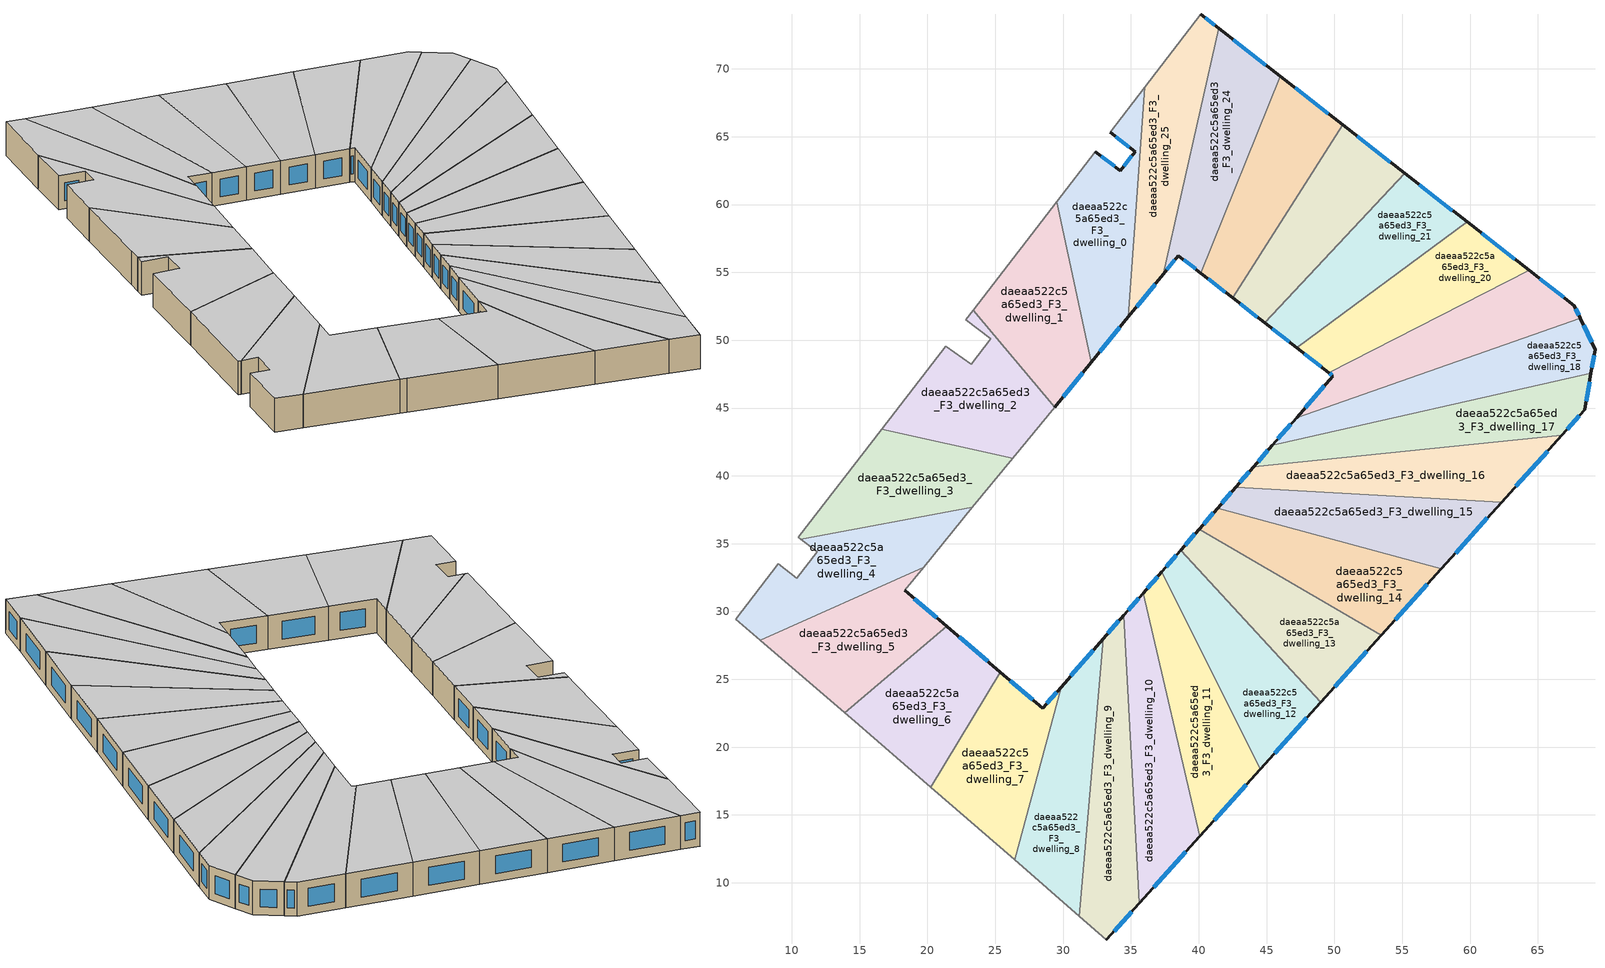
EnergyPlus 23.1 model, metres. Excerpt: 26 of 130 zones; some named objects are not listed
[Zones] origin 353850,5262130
daeaa522c5a65ed3_F3_dwelling_0
 floor to daeaa522c5a65ed3_F2_dwelling_0 (EU_floor_Construction): 36.03,68.64 34.81,51.72 32.07,48.37 29.53,60.2 32.38,63.91 34.22,62.5 35.31,63.91 33.46,65.32 z9
 wall outside (EU_wall_Construction): 33.47,65.32 35.31,63.91 34.22,62.5 32.38,63.91 / 32.07,48.37 34.81,51.72 z9:12
 wall adiabatic (EU_wall_Construction): 36.03,68.64 33.47,65.32 / 32.38,63.91 29.53,60.2 z9:12
 wall to daeaa522c5a65ed3_F3_dwelling_25 (EU_wall_Construction): 34.81,51.72 36.03,68.64 z9:12
 wall to daeaa522c5a65ed3_F3_dwelling_1 (EU_wall_Construction): 29.53,60.2 32.07,48.37 z9:12
 window (EU_Window_Construction): 35.05,63.58 34.48,62.84 / 33.9,64.99 34.87,64.24 / 32.71,49.16 34.17,50.94 / 33.79,62.83 32.81,63.58 z9.7:11.3
 ceiling to daeaa522c5a65ed3_F4_dwelling_0 (EU_floor_Construction): 34.81,51.72 36.03,68.64 33.46,65.32 35.31,63.91 34.22,62.5 32.38,63.91 29.53,60.2 32.07,48.37 z12
daeaa522c5a65ed3_F3_dwelling_1
 floor to daeaa522c5a65ed3_F2_dwelling_1 (EU_floor_Construction): 29.53,60.2 32.07,48.37 29.37,45.07 23.36,52.2 24.12,53.18 z9
 wall outside (EU_wall_Construction): 29.37,45.07 32.07,48.37 z9:12
 wall adiabatic (EU_wall_Construction): 29.53,60.2 24.12,53.18 23.36,52.2 z9:12
 wall to daeaa522c5a65ed3_F3_dwelling_2 (EU_wall_Construction): 23.36,52.2 29.37,45.07 z9:12
 window (EU_Window_Construction): 30,45.85 31.44,47.6 z9.7:11.3
 ceiling to daeaa522c5a65ed3_F4_dwelling_1 (EU_floor_Construction): 29.37,45.07 32.07,48.37 29.53,60.2 24.12,53.18 23.36,52.2 z12
daeaa522c5a65ed3_F3_dwelling_10
 floor to daeaa522c5a65ed3_F2_dwelling_10 (EU_floor_Construction): 35.89,31.34 40.08,13.44 35.62,8.5 34.48,29.72 z9
 wall outside (EU_wall_Construction): 35.89,31.34 34.48,29.72 / 35.62,8.5 40.08,13.44 z9:12
 wall to daeaa522c5a65ed3_F3_dwelling_11 (EU_wall_Construction): 40.08,13.44 35.89,31.34 z9:12
 wall to daeaa522c5a65ed3_F3_dwelling_9 (EU_wall_Construction): 34.48,29.72 35.62,8.5 z9:12
 window (EU_Window_Construction): 35.56,30.96 34.81,30.1 / 36.67,9.66 39.03,12.28 z9.7:11.3
 ceiling to daeaa522c5a65ed3_F4_dwelling_10 (EU_floor_Construction): 35.62,8.5 40.08,13.44 35.89,31.34 34.48,29.72 z12
daeaa522c5a65ed3_F3_dwelling_11
 floor to daeaa522c5a65ed3_F2_dwelling_11 (EU_floor_Construction): 37.29,32.94 44.54,18.38 40.08,13.44 35.89,31.34 z9
 wall outside (EU_wall_Construction): 37.29,32.94 35.89,31.34 / 40.08,13.44 44.54,18.38 z9:12
 wall to daeaa522c5a65ed3_F3_dwelling_12 (EU_wall_Construction): 44.54,18.38 37.29,32.94 z9:12
 window (EU_Window_Construction): 36.96,32.56 36.22,31.71 / 41.13,14.6 43.49,17.22 z9.7:11.3
 ceiling to daeaa522c5a65ed3_F4_dwelling_11 (EU_floor_Construction): 40.08,13.44 44.54,18.38 37.29,32.94 35.89,31.34 z12
daeaa522c5a65ed3_F3_dwelling_12
 floor to daeaa522c5a65ed3_F2_dwelling_12 (EU_floor_Construction): 38.67,34.52 48.99,23.31 44.54,18.38 37.29,32.94 z9
 wall outside (EU_wall_Construction): 38.67,34.52 37.29,32.94 / 44.54,18.38 48.99,23.31 z9:12
 wall to daeaa522c5a65ed3_F3_dwelling_13 (EU_wall_Construction): 49,23.31 38.67,34.52 z9:12
 window (EU_Window_Construction): 38.35,34.15 37.61,33.31 / 45.59,19.54 47.95,22.15 z9.7:11.3
 ceiling to daeaa522c5a65ed3_F4_dwelling_12 (EU_floor_Construction): 44.54,18.38 48.99,23.31 38.67,34.52 37.29,32.94 z12
daeaa522c5a65ed3_F3_dwelling_13
 floor to daeaa522c5a65ed3_F2_dwelling_13 (EU_floor_Construction): 53.45,28.24 48.99,23.31 38.67,34.52 40.04,36.08 z9
 wall outside (EU_wall_Construction): 40.04,36.08 38.67,34.52 / 48.99,23.31 53.45,28.24 z9:12
 wall to daeaa522c5a65ed3_F3_dwelling_14 (EU_wall_Construction): 53.45,28.24 40.04,36.08 z9:12
 window (EU_Window_Construction): 39.72,35.71 38.99,34.88 / 50.04,24.47 52.4,27.08 z9.7:11.3
 ceiling to daeaa522c5a65ed3_F4_dwelling_13 (EU_floor_Construction): 48.99,23.31 53.45,28.24 40.04,36.08 38.67,34.52 z12
daeaa522c5a65ed3_F3_dwelling_14
 floor to daeaa522c5a65ed3_F2_dwelling_14 (EU_floor_Construction): 57.89,33.15 53.45,28.24 40.04,36.08 41.39,37.63 z9
 wall outside (EU_wall_Construction): 41.39,37.63 40.04,36.08 / 53.45,28.24 57.89,33.15 z9:12
 wall to daeaa522c5a65ed3_F3_dwelling_15 (EU_wall_Construction): 57.89,33.15 41.39,37.63 z9:12
 window (EU_Window_Construction): 41.07,37.26 40.35,36.44 / 54.49,29.39 56.85,32 z9.7:11.3
 ceiling to daeaa522c5a65ed3_F4_dwelling_14 (EU_floor_Construction): 53.45,28.24 57.89,33.15 41.39,37.63 40.04,36.08 z12
daeaa522c5a65ed3_F3_dwelling_15
 floor to daeaa522c5a65ed3_F2_dwelling_15 (EU_floor_Construction): 62.33,38.07 57.89,33.15 41.39,37.63 42.72,39.16 z9
 wall outside (EU_wall_Construction): 42.72,39.16 41.39,37.63 / 57.89,33.15 62.33,38.07 z9:12
 wall to daeaa522c5a65ed3_F3_dwelling_16 (EU_wall_Construction): 62.33,38.07 42.72,39.16 z9:12
 window (EU_Window_Construction): 42.41,38.8 41.7,37.99 / 58.93,34.31 61.29,36.92 z9.7:11.3
 ceiling to daeaa522c5a65ed3_F4_dwelling_15 (EU_floor_Construction): 57.89,33.15 62.33,38.07 42.72,39.16 41.39,37.63 z12
daeaa522c5a65ed3_F3_dwelling_16
 floor to daeaa522c5a65ed3_F2_dwelling_16 (EU_floor_Construction): 66.77,42.98 62.33,38.07 42.72,39.16 44.05,40.67 z9
 wall outside (EU_wall_Construction): 44.05,40.67 42.72,39.16 / 62.33,38.07 66.77,42.98 z9:12
 wall to daeaa522c5a65ed3_F3_dwelling_17 (EU_wall_Construction): 66.77,42.98 44.05,40.67 z9:12
 window (EU_Window_Construction): 43.74,40.32 43.04,39.51 / 63.37,39.22 65.73,41.83 z9.7:11.3
 ceiling to daeaa522c5a65ed3_F4_dwelling_16 (EU_floor_Construction): 62.33,38.07 66.77,42.98 44.05,40.67 42.72,39.16 z12
daeaa522c5a65ed3_F3_dwelling_17
 floor to daeaa522c5a65ed3_F2_dwelling_17 (EU_floor_Construction): 68.92,47.56 68.46,44.86 66.77,42.98 44.05,40.67 45.42,42.24 z9
 wall outside (EU_wall_Construction): 45.42,42.24 44.05,40.67 / 66.77,42.98 68.46,44.86 68.92,47.56 z9:12
 wall to daeaa522c5a65ed3_F3_dwelling_18 (EU_wall_Construction): 68.92,47.56 45.42,42.24 z9:12
 window (EU_Window_Construction): 45.1,41.87 44.37,41.04 / 68.57,45.49 68.81,46.93 / 67.17,43.42 68.07,44.42 z9.7:11.3
 ceiling to daeaa522c5a65ed3_F4_dwelling_17 (EU_floor_Construction): 66.77,42.98 68.46,44.86 68.92,47.56 45.42,42.24 44.05,40.67 z12
daeaa522c5a65ed3_F3_dwelling_18
 floor to daeaa522c5a65ed3_F2_dwelling_18 (EU_floor_Construction): 68.12,51.63 69.22,49.31 68.92,47.56 45.42,42.24 47.22,44.3 z9
 wall outside (EU_wall_Construction): 47.22,44.3 45.42,42.24 / 68.92,47.56 69.22,49.31 68.12,51.63 z9:12
 wall to daeaa522c5a65ed3_F3_dwelling_19 (EU_wall_Construction): 68.12,51.63 47.22,44.3 z9:12
 window (EU_Window_Construction): 46.8,43.82 45.84,42.72 / 68.96,49.86 68.38,51.09 / 68.99,47.97 69.15,48.9 z9.7:11.3
 ceiling to daeaa522c5a65ed3_F4_dwelling_18 (EU_floor_Construction): 68.92,47.56 69.22,49.31 68.12,51.63 47.22,44.3 45.42,42.24 z12
daeaa522c5a65ed3_F3_dwelling_19
 floor to daeaa522c5a65ed3_F2_dwelling_19 (EU_floor_Construction): 67.69,52.55 68.12,51.63 47.22,44.3 49.89,47.36 49.57,47.61 64.37,55.14 z9
 wall outside (EU_wall_Construction): 49.57,47.61 49.89,47.36 47.22,44.3 / 68.12,51.63 67.69,52.55 64.37,55.14 z9:12
 wall to daeaa522c5a65ed3_F3_dwelling_20 (EU_wall_Construction): 64.37,55.15 49.57,47.61 z9:12
 window (EU_Window_Construction): 49.26,46.64 47.85,45.02 / 49.65,47.55 49.82,47.42 / 66.91,53.16 65.15,54.54 / 68.02,51.85 67.79,52.34 z9.7:11.3
 ceiling to daeaa522c5a65ed3_F4_dwelling_19 (EU_floor_Construction): 68.12,51.63 67.69,52.55 64.37,55.14 49.57,47.61 49.89,47.36 47.22,44.3 z12
daeaa522c5a65ed3_F3_dwelling_2
 floor to daeaa522c5a65ed3_F2_dwelling_2 (EU_floor_Construction): 24.67,50.1 22.83,51.5 23.36,52.2 29.37,45.07 26.29,41.32 16.61,43.43 21.35,49.57 23.23,48.21 z9
 wall adiabatic (EU_wall_Construction): 23.36,52.2 22.83,51.5 24.67,50.1 23.23,48.21 21.35,49.57 16.61,43.43 / 26.29,41.32 29.37,45.07 z9:12
 wall to daeaa522c5a65ed3_F3_dwelling_3 (EU_wall_Construction): 16.61,43.43 26.29,41.32 z9:12
 ceiling to daeaa522c5a65ed3_F4_dwelling_2 (EU_floor_Construction): 26.29,41.32 29.37,45.07 23.36,52.2 22.83,51.5 24.67,50.1 23.23,48.21 21.35,49.57 16.61,43.43 z12
daeaa522c5a65ed3_F3_dwelling_20
 floor to daeaa522c5a65ed3_F2_dwelling_20 (EU_floor_Construction): 64.37,55.14 49.57,47.61 47.22,49.44 59.78,58.72 z9
 wall outside (EU_wall_Construction): 47.22,49.44 49.57,47.61 / 64.37,55.14 59.78,58.72 z9:12
 wall to daeaa522c5a65ed3_F3_dwelling_21 (EU_wall_Construction): 59.78,58.72 47.22,49.44 z9:12
 window (EU_Window_Construction): 47.77,49.01 49.02,48.04 / 63.29,55.98 60.86,57.88 z9.7:11.3
 ceiling to daeaa522c5a65ed3_F4_dwelling_20 (EU_floor_Construction): 64.37,55.14 59.78,58.72 47.22,49.44 49.57,47.61 z12
daeaa522c5a65ed3_F3_dwelling_21
 floor to daeaa522c5a65ed3_F2_dwelling_21 (EU_floor_Construction): 59.78,58.72 47.22,49.44 44.86,51.28 55.19,62.3 z9
 wall outside (EU_wall_Construction): 44.86,51.28 47.22,49.44 / 59.78,58.72 55.2,62.3 z9:12
 wall to daeaa522c5a65ed3_F3_dwelling_22 (EU_wall_Construction): 55.19,62.3 44.86,51.28 z9:12
 window (EU_Window_Construction): 45.41,50.85 46.66,49.87 / 58.7,59.56 56.27,61.46 z9.7:11.3
 ceiling to daeaa522c5a65ed3_F4_dwelling_21 (EU_floor_Construction): 59.78,58.72 55.19,62.3 44.86,51.28 47.22,49.44 z12
daeaa522c5a65ed3_F3_dwelling_22
 floor to daeaa522c5a65ed3_F2_dwelling_22 (EU_floor_Construction): 55.19,62.3 44.86,51.28 42.51,53.12 50.61,65.87 z9
 wall outside (EU_wall_Construction): 42.51,53.12 44.86,51.28 / 55.2,62.3 50.61,65.87 z9:12
 wall to daeaa522c5a65ed3_F3_dwelling_23 (EU_wall_Construction): 50.61,65.87 42.51,53.12 z9:12
 window (EU_Window_Construction): 43.06,52.69 44.31,51.71 / 54.12,63.14 51.69,65.03 z9.7:11.3
 ceiling to daeaa522c5a65ed3_F4_dwelling_22 (EU_floor_Construction): 44.86,51.28 55.19,62.3 50.61,65.87 42.51,53.12 z12
daeaa522c5a65ed3_F3_dwelling_23
 floor to daeaa522c5a65ed3_F2_dwelling_23 (EU_floor_Construction): 50.61,65.87 42.51,53.12 40.15,54.96 46.02,69.45 z9
 wall outside (EU_wall_Construction): 40.15,54.96 42.51,53.12 / 50.61,65.87 46.02,69.45 z9:12
 wall to daeaa522c5a65ed3_F3_dwelling_24 (EU_wall_Construction): 46.02,69.45 40.15,54.96 z9:12
 window (EU_Window_Construction): 40.7,54.52 41.95,53.55 / 49.53,66.71 47.1,68.61 z9.7:11.3
 ceiling to daeaa522c5a65ed3_F4_dwelling_23 (EU_floor_Construction): 42.51,53.12 50.61,65.87 46.02,69.45 40.15,54.96 z12
daeaa522c5a65ed3_F3_dwelling_24
 floor to daeaa522c5a65ed3_F2_dwelling_24 (EU_floor_Construction): 46.02,69.45 40.15,54.96 38.51,56.24 37.39,54.88 41.49,72.99 z9
 wall outside (EU_wall_Construction): 37.39,54.88 38.51,56.24 40.15,54.96 / 46.02,69.45 41.49,72.99 z9:12
 wall to daeaa522c5a65ed3_F3_dwelling_25 (EU_wall_Construction): 41.49,72.99 37.39,54.88 z9:12
 window (EU_Window_Construction): 38.89,55.94 39.76,55.26 / 37.66,55.2 38.24,55.92 / 44.96,70.28 42.55,72.16 z9.7:11.3
 ceiling to daeaa522c5a65ed3_F4_dwelling_24 (EU_floor_Construction): 40.15,54.96 46.02,69.45 41.49,72.99 37.39,54.88 38.51,56.24 z12
daeaa522c5a65ed3_F3_dwelling_25
 floor to daeaa522c5a65ed3_F2_dwelling_25 (EU_floor_Construction): 41.49,72.99 37.39,54.88 34.81,51.72 36.03,68.64 40.16,74.02 z9
 wall outside (EU_wall_Construction): 34.81,51.72 37.39,54.88 / 41.49,72.99 40.16,74.02 z9:12
 wall adiabatic (EU_wall_Construction): 40.16,74.02 36.03,68.64 z9:12
 window (EU_Window_Construction): 35.42,52.47 36.79,54.14 / 41.18,73.23 40.47,73.78 z9.7:11.3
 ceiling to daeaa522c5a65ed3_F4_dwelling_25 (EU_floor_Construction): 37.39,54.88 41.49,72.99 40.16,74.02 36.03,68.64 34.81,51.72 z12
daeaa522c5a65ed3_F3_dwelling_3
 floor to daeaa522c5a65ed3_F2_dwelling_3 (EU_floor_Construction): 26.29,41.32 23.31,37.67 10.66,35.33 10.48,35.46 16.61,43.43 z9
 wall adiabatic (EU_wall_Construction): 23.31,37.67 26.29,41.32 / 16.61,43.43 10.48,35.46 10.66,35.33 z9:12
 wall to daeaa522c5a65ed3_F3_dwelling_4 (EU_wall_Construction): 10.66,35.33 23.31,37.67 z9:12
 ceiling to daeaa522c5a65ed3_F4_dwelling_3 (EU_floor_Construction): 23.31,37.67 26.29,41.32 16.61,43.43 10.48,35.46 10.66,35.33 z12
daeaa522c5a65ed3_F3_dwelling_4
 floor to daeaa522c5a65ed3_F2_dwelling_4 (EU_floor_Construction): 23.31,37.67 19.71,33.26 7.68,27.87 5.85,29.44 8.98,33.52 10.36,32.47 11.86,34.41 10.66,35.33 z9
 wall adiabatic (EU_wall_Construction): 10.66,35.33 11.86,34.41 10.36,32.47 8.98,33.52 5.85,29.44 7.68,27.87 / 19.71,33.26 23.31,37.67 z9:12
 wall to daeaa522c5a65ed3_F3_dwelling_5 (EU_wall_Construction): 7.68,27.87 19.71,33.26 z9:12
 ceiling to daeaa522c5a65ed3_F4_dwelling_4 (EU_floor_Construction): 19.71,33.26 23.31,37.67 10.66,35.33 11.86,34.41 10.36,32.47 8.98,33.52 5.85,29.44 7.68,27.87 z12
daeaa522c5a65ed3_F3_dwelling_5
 floor to daeaa522c5a65ed3_F2_dwelling_5 (EU_floor_Construction): 19.71,33.26 18.32,31.57 21.4,28.92 13.92,22.53 7.68,27.87 z9
 wall outside (EU_wall_Construction): 21.4,28.92 18.32,31.57 z9:12
 wall adiabatic (EU_wall_Construction): 18.32,31.57 19.71,33.26 / 7.68,27.87 13.92,22.53 z9:12
 wall to daeaa522c5a65ed3_F3_dwelling_6 (EU_wall_Construction): 13.92,22.53 21.4,28.92 z9:12
 window (EU_Window_Construction): 20.68,29.54 19.04,30.95 z9.7:11.3
 ceiling to daeaa522c5a65ed3_F4_dwelling_5 (EU_floor_Construction): 21.4,28.92 18.32,31.57 19.71,33.26 7.68,27.87 13.92,22.53 z12
daeaa522c5a65ed3_F3_dwelling_6
 floor to daeaa522c5a65ed3_F2_dwelling_6 (EU_floor_Construction): 25.37,25.53 20.23,17.05 14.39,22.12 13.92,22.53 21.4,28.92 z9
 wall outside (EU_wall_Construction): 25.37,25.53 21.4,28.92 z9:12
 wall adiabatic (EU_wall_Construction): 13.92,22.53 14.39,22.12 20.23,17.05 z9:12
 wall to daeaa522c5a65ed3_F3_dwelling_7 (EU_wall_Construction): 20.23,17.05 25.37,25.53 z9:12
 window (EU_Window_Construction): 24.44,26.32 22.34,28.13 z9.7:11.3
 ceiling to daeaa522c5a65ed3_F4_dwelling_6 (EU_floor_Construction): 20.23,17.05 25.37,25.53 21.4,28.92 13.92,22.53 14.39,22.12 z12
daeaa522c5a65ed3_F3_dwelling_7
 floor to daeaa522c5a65ed3_F2_dwelling_7 (EU_floor_Construction): 29.85,24.42 26.42,11.68 20.23,17.05 25.37,25.53 28.49,22.86 z9
 wall outside (EU_wall_Construction): 29.85,24.42 28.49,22.86 25.37,25.53 z9:12
 wall adiabatic (EU_wall_Construction): 20.23,17.05 26.42,11.68 z9:12
 wall to daeaa522c5a65ed3_F3_dwelling_8 (EU_wall_Construction): 26.42,11.68 29.85,24.42 z9:12
 window (EU_Window_Construction): 27.76,23.49 26.1,24.9 / 29.53,24.06 28.81,23.23 z9.7:11.3
 ceiling to daeaa522c5a65ed3_F4_dwelling_7 (EU_floor_Construction): 26.42,11.68 29.85,24.42 28.49,22.86 25.37,25.53 20.23,17.05 z12
daeaa522c5a65ed3_F3_dwelling_8
 floor to daeaa522c5a65ed3_F2_dwelling_8 (EU_floor_Construction): 32.95,27.97 31.2,7.53 26.42,11.68 29.85,24.42 z9
 wall outside (EU_wall_Construction): 32.95,27.97 29.85,24.42 z9:12
 wall adiabatic (EU_wall_Construction): 26.42,11.68 31.21,7.53 z9:12
 wall to daeaa522c5a65ed3_F3_dwelling_9 (EU_wall_Construction): 31.2,7.53 32.95,27.97 z9:12
 window (EU_Window_Construction): 32.22,27.14 30.58,25.26 z9.7:11.3
 ceiling to daeaa522c5a65ed3_F4_dwelling_8 (EU_floor_Construction): 31.2,7.53 32.95,27.97 29.85,24.42 26.42,11.68 z12
daeaa522c5a65ed3_F3_dwelling_9
 floor to daeaa522c5a65ed3_F2_dwelling_9 (EU_floor_Construction): 34.48,29.72 35.62,8.5 33.18,5.81 31.2,7.53 32.95,27.97 z9
 wall outside (EU_wall_Construction): 34.48,29.72 32.95,27.97 / 33.18,5.81 35.62,8.5 z9:12
 wall adiabatic (EU_wall_Construction): 31.21,7.53 33.18,5.81 z9:12
 window (EU_Window_Construction): 34.12,29.31 33.31,28.38 / 33.76,6.44 35.05,7.87 z9.7:11.3
 ceiling to daeaa522c5a65ed3_F4_dwelling_9 (EU_floor_Construction): 33.18,5.81 35.62,8.5 34.48,29.72 32.95,27.97 31.2,7.53 z12
[Building]
EU S2 Campaign: North Axis=0; Terrain=City; Solar Distribution=FullExterior
[Site:Location]
Budapest.Ferenc.Liszt.Intl.AP: Latitude=47.437; Longitude=19.256; Time Zone=1; Elevation=185
[SizingPeriod:WeatherFileDays]
AnnualSizingPeriod: Begin Month=1; Begin Day of Month=1; End Month=12; End Day of Month=31; Day of Week for Start Day=Monday; Use Weather File Daylight Saving Period=No; Use Weather File Rain and Snow Indicators=No
[MATERIAL]
EU_InternalMass_Material: Roughness=MediumRough; Thickness=0.1; Conductivity=1; Density=1800; Specific Heat=900; Thermal Absorptance=0.9; Solar Absorptance=0.7; Visible Absorptance=0.7
[MATERIAL:NOMASS] Roughness=MediumRough; Thermal Absorptance=0.9; Solar Absorptance=0.7; Visible Absorptance=0.7
Name | Thermal Resistance
EU_wall_NoMass | 0.832559
EU_floor_NoMass | 0.872794
[WINDOWMATERIAL:SIMPLEGLAZINGSYSTEM]
EU_Window_SimpleGlazing: UFactor=2.79869; Solar Heat Gain Coefficient=0.75; Visible Transmittance=0.75
[CONSTRUCTION]
EU_wall_Construction: EU_wall_NoMass
EU_floor_Construction: EU_floor_NoMass
EU_Window_Construction: EU_Window_SimpleGlazing
EU_InternalMass_Construction: EU_InternalMass_Material
[ZONE] Type=1; Multiplier=1; Ceiling Height=autocalculate; Floor Area=autocalculate; Part of Total Floor Area=Yes
Name | Volume
daeaa522c5a65ed3_F3_dwelling_0 | 198.63
daeaa522c5a65ed3_F3_dwelling_1 | 198.626
daeaa522c5a65ed3_F3_dwelling_10; daeaa522c5a65ed3_F3_dwelling_13 | 198.649
daeaa522c5a65ed3_F3_dwelling_11 | 198.647
daeaa522c5a65ed3_F3_dwelling_12 | 198.587
daeaa522c5a65ed3_F3_dwelling_14; daeaa522c5a65ed3_F3_dwelling_20 | 198.599
daeaa522c5a65ed3_F3_dwelling_15; daeaa522c5a65ed3_F3_dwelling_19 | 198.658
daeaa522c5a65ed3_F3_dwelling_16 | 198.638
daeaa522c5a65ed3_F3_dwelling_17 | 198.617
daeaa522c5a65ed3_F3_dwelling_18 | 198.574
daeaa522c5a65ed3_F3_dwelling_2 | 198.641
daeaa522c5a65ed3_F3_dwelling_21 | 198.648
daeaa522c5a65ed3_F3_dwelling_22; daeaa522c5a65ed3_F3_dwelling_3 | 198.625
daeaa522c5a65ed3_F3_dwelling_23 | 198.637
daeaa522c5a65ed3_F3_dwelling_24 | 198.611
daeaa522c5a65ed3_F3_dwelling_25 | 198.631
daeaa522c5a65ed3_F3_dwelling_4 | 198.619
daeaa522c5a65ed3_F3_dwelling_5 | 198.609
daeaa522c5a65ed3_F3_dwelling_6 | 198.651
daeaa522c5a65ed3_F3_dwelling_7 | 198.633
daeaa522c5a65ed3_F3_dwelling_8 | 198.593
daeaa522c5a65ed3_F3_dwelling_9 | 198.643
[INTERNALMASS] Construction=EU_InternalMass_Construction
Name | Zone or ZoneList | Surface Area
daeaa522c5a65ed3_F3_dwelling_0_EU_InternalMass | daeaa522c5a65ed3_F3_dwelling_0 | 66.21
daeaa522c5a65ed3_F3_dwelling_1_EU_InternalMass | daeaa522c5a65ed3_F3_dwelling_1 | 66.2088
daeaa522c5a65ed3_F3_dwelling_2_EU_InternalMass | daeaa522c5a65ed3_F3_dwelling_2 | 66.2136
daeaa522c5a65ed3_F3_dwelling_3_EU_InternalMass | daeaa522c5a65ed3_F3_dwelling_3 | 66.2084
daeaa522c5a65ed3_F3_dwelling_4_EU_InternalMass | daeaa522c5a65ed3_F3_dwelling_4 | 66.2063
daeaa522c5a65ed3_F3_dwelling_5_EU_InternalMass | daeaa522c5a65ed3_F3_dwelling_5 | 66.2033
daeaa522c5a65ed3_F3_dwelling_6_EU_InternalMass | daeaa522c5a65ed3_F3_dwelling_6 | 66.217
daeaa522c5a65ed3_F3_dwelling_7_EU_InternalMass | daeaa522c5a65ed3_F3_dwelling_7 | 66.2109
daeaa522c5a65ed3_F3_dwelling_8_EU_InternalMass | daeaa522c5a65ed3_F3_dwelling_8 | 66.1977
daeaa522c5a65ed3_F3_dwelling_9_EU_InternalMass | daeaa522c5a65ed3_F3_dwelling_9 | 66.2141
daeaa522c5a65ed3_F3_dwelling_10_EU_InternalMass | daeaa522c5a65ed3_F3_dwelling_10 | 66.2162
daeaa522c5a65ed3_F3_dwelling_11_EU_InternalMass | daeaa522c5a65ed3_F3_dwelling_11 | 66.2157
daeaa522c5a65ed3_F3_dwelling_12_EU_InternalMass | daeaa522c5a65ed3_F3_dwelling_12 | 66.1957
daeaa522c5a65ed3_F3_dwelling_13_EU_InternalMass | daeaa522c5a65ed3_F3_dwelling_13 | 66.2161
daeaa522c5a65ed3_F3_dwelling_14_EU_InternalMass | daeaa522c5a65ed3_F3_dwelling_14 | 66.1997
daeaa522c5a65ed3_F3_dwelling_15_EU_InternalMass | daeaa522c5a65ed3_F3_dwelling_15 | 66.2193
daeaa522c5a65ed3_F3_dwelling_16_EU_InternalMass | daeaa522c5a65ed3_F3_dwelling_16 | 66.2127
daeaa522c5a65ed3_F3_dwelling_17_EU_InternalMass | daeaa522c5a65ed3_F3_dwelling_17 | 66.2057
daeaa522c5a65ed3_F3_dwelling_18_EU_InternalMass | daeaa522c5a65ed3_F3_dwelling_18 | 66.1912
daeaa522c5a65ed3_F3_dwelling_19_EU_InternalMass | daeaa522c5a65ed3_F3_dwelling_19 | 66.2195
daeaa522c5a65ed3_F3_dwelling_20_EU_InternalMass | daeaa522c5a65ed3_F3_dwelling_20 | 66.1997
daeaa522c5a65ed3_F3_dwelling_21_EU_InternalMass | daeaa522c5a65ed3_F3_dwelling_21 | 66.2162
daeaa522c5a65ed3_F3_dwelling_22_EU_InternalMass | daeaa522c5a65ed3_F3_dwelling_22 | 66.2083
daeaa522c5a65ed3_F3_dwelling_23_EU_InternalMass | daeaa522c5a65ed3_F3_dwelling_23 | 66.2124
daeaa522c5a65ed3_F3_dwelling_24_EU_InternalMass | daeaa522c5a65ed3_F3_dwelling_24 | 66.2039
daeaa522c5a65ed3_F3_dwelling_25_EU_InternalMass | daeaa522c5a65ed3_F3_dwelling_25 | 66.2102
[OTHEREQUIPMENT] Fuel Type=Electricity; Design Level Calculation Method=Watts/Area; Power per Zone Floor Area=1; Fraction Latent=0; Fraction Radiant=0; Fraction Lost=0; Carbon Dioxide Generation Rate=0; EndUse Subcategory=EU_Step8_InternalGains
Name | Zone or ZoneList or Space or SpaceList | Schedule
EU_Step8_InternalGain_daeaa522c5a65ed3_F3_dwelling_0_f000 | daeaa522c5a65ed3_F3_dwelling_0 | EU_Step8_GainSchedule_daeaa522c5a65ed3_F3_dwelling_0_f000
EU_Step8_InternalGain_daeaa522c5a65ed3_F3_dwelling_1_f000 | daeaa522c5a65ed3_F3_dwelling_1 | EU_Step8_GainSchedule_daeaa522c5a65ed3_F3_dwelling_1_f000
EU_Step8_InternalGain_daeaa522c5a65ed3_F3_dwelling_2_f000 | daeaa522c5a65ed3_F3_dwelling_2 | EU_Step8_GainSchedule_daeaa522c5a65ed3_F3_dwelling_2_f000
EU_Step8_InternalGain_daeaa522c5a65ed3_F3_dwelling_3_f000 | daeaa522c5a65ed3_F3_dwelling_3 | EU_Step8_GainSchedule_daeaa522c5a65ed3_F3_dwelling_3_f000
EU_Step8_InternalGain_daeaa522c5a65ed3_F3_dwelling_4_f000 | daeaa522c5a65ed3_F3_dwelling_4 | EU_Step8_GainSchedule_daeaa522c5a65ed3_F3_dwelling_4_f000
EU_Step8_InternalGain_daeaa522c5a65ed3_F3_dwelling_5_f000 | daeaa522c5a65ed3_F3_dwelling_5 | EU_Step8_GainSchedule_daeaa522c5a65ed3_F3_dwelling_5_f000
EU_Step8_InternalGain_daeaa522c5a65ed3_F3_dwelling_6_f000 | daeaa522c5a65ed3_F3_dwelling_6 | EU_Step8_GainSchedule_daeaa522c5a65ed3_F3_dwelling_6_f000
EU_Step8_InternalGain_daeaa522c5a65ed3_F3_dwelling_7_f000 | daeaa522c5a65ed3_F3_dwelling_7 | EU_Step8_GainSchedule_daeaa522c5a65ed3_F3_dwelling_7_f000
EU_Step8_InternalGain_daeaa522c5a65ed3_F3_dwelling_8_f000 | daeaa522c5a65ed3_F3_dwelling_8 | EU_Step8_GainSchedule_daeaa522c5a65ed3_F3_dwelling_8_f000
EU_Step8_InternalGain_daeaa522c5a65ed3_F3_dwelling_9_f000 | daeaa522c5a65ed3_F3_dwelling_9 | EU_Step8_GainSchedule_daeaa522c5a65ed3_F3_dwelling_9_f000
EU_Step8_InternalGain_daeaa522c5a65ed3_F3_dwelling_10_f000 | daeaa522c5a65ed3_F3_dwelling_10 | EU_Step8_GainSchedule_daeaa522c5a65ed3_F3_dwelling_10_f000
EU_Step8_InternalGain_daeaa522c5a65ed3_F3_dwelling_11_f000 | daeaa522c5a65ed3_F3_dwelling_11 | EU_Step8_GainSchedule_daeaa522c5a65ed3_F3_dwelling_11_f000
EU_Step8_InternalGain_daeaa522c5a65ed3_F3_dwelling_12_f000 | daeaa522c5a65ed3_F3_dwelling_12 | EU_Step8_GainSchedule_daeaa522c5a65ed3_F3_dwelling_12_f000
EU_Step8_InternalGain_daeaa522c5a65ed3_F3_dwelling_13_f000 | daeaa522c5a65ed3_F3_dwelling_13 | EU_Step8_GainSchedule_daeaa522c5a65ed3_F3_dwelling_13_f000
EU_Step8_InternalGain_daeaa522c5a65ed3_F3_dwelling_14_f000 | daeaa522c5a65ed3_F3_dwelling_14 | EU_Step8_GainSchedule_daeaa522c5a65ed3_F3_dwelling_14_f000
EU_Step8_InternalGain_daeaa522c5a65ed3_F3_dwelling_15_f000 | daeaa522c5a65ed3_F3_dwelling_15 | EU_Step8_GainSchedule_daeaa522c5a65ed3_F3_dwelling_15_f000
EU_Step8_InternalGain_daeaa522c5a65ed3_F3_dwelling_16_f000 | daeaa522c5a65ed3_F3_dwelling_16 | EU_Step8_GainSchedule_daeaa522c5a65ed3_F3_dwelling_16_f000
EU_Step8_InternalGain_daeaa522c5a65ed3_F3_dwelling_17_f000 | daeaa522c5a65ed3_F3_dwelling_17 | EU_Step8_GainSchedule_daeaa522c5a65ed3_F3_dwelling_17_f000
EU_Step8_InternalGain_daeaa522c5a65ed3_F3_dwelling_18_f000 | daeaa522c5a65ed3_F3_dwelling_18 | EU_Step8_GainSchedule_daeaa522c5a65ed3_F3_dwelling_18_f000
EU_Step8_InternalGain_daeaa522c5a65ed3_F3_dwelling_19_f000 | daeaa522c5a65ed3_F3_dwelling_19 | EU_Step8_GainSchedule_daeaa522c5a65ed3_F3_dwelling_19_f000
EU_Step8_InternalGain_daeaa522c5a65ed3_F3_dwelling_20_f000 | daeaa522c5a65ed3_F3_dwelling_20 | EU_Step8_GainSchedule_daeaa522c5a65ed3_F3_dwelling_20_f000
EU_Step8_InternalGain_daeaa522c5a65ed3_F3_dwelling_21_f000 | daeaa522c5a65ed3_F3_dwelling_21 | EU_Step8_GainSchedule_daeaa522c5a65ed3_F3_dwelling_21_f000
EU_Step8_InternalGain_daeaa522c5a65ed3_F3_dwelling_22_f000 | daeaa522c5a65ed3_F3_dwelling_22 | EU_Step8_GainSchedule_daeaa522c5a65ed3_F3_dwelling_22_f000
EU_Step8_InternalGain_daeaa522c5a65ed3_F3_dwelling_23_f000 | daeaa522c5a65ed3_F3_dwelling_23 | EU_Step8_GainSchedule_daeaa522c5a65ed3_F3_dwelling_23_f000
EU_Step8_InternalGain_daeaa522c5a65ed3_F3_dwelling_24_f000 | daeaa522c5a65ed3_F3_dwelling_24 | EU_Step8_GainSchedule_daeaa522c5a65ed3_F3_dwelling_24_f000
EU_Step8_InternalGain_daeaa522c5a65ed3_F3_dwelling_25_f000 | daeaa522c5a65ed3_F3_dwelling_25 | EU_Step8_GainSchedule_daeaa522c5a65ed3_F3_dwelling_25_f000
[ZONEVENTILATION:DESIGNFLOWRATE] Schedule=EU_AlwaysOn; Design Flow Rate Calculation Method=AirChanges/Hour; Air Changes per Hour=0.475469; Ventilation Type=Natural; Fan Pressure Rise=0; Fan Total Efficiency=1; Constant Term Coefficient=1; Temperature Term Coefficient=0; Velocity Term Coefficient=0; Velocity Squared Term Coefficient=0; Minimum Indoor Temperature=-100; Maximum Indoor Temperature=100; Delta Temperature=-100; Minimum Outdoor Temperature=-100; Maximum Outdoor Temperature=100; Maximum Wind Speed=40
Name | Zone or ZoneList or Space or SpaceList
EU_ConstantAir_daeaa522c5a65ed3_F3_dwelling_0 | daeaa522c5a65ed3_F3_dwelling_0
EU_ConstantAir_daeaa522c5a65ed3_F3_dwelling_1 | daeaa522c5a65ed3_F3_dwelling_1
EU_ConstantAir_daeaa522c5a65ed3_F3_dwelling_2 | daeaa522c5a65ed3_F3_dwelling_2
EU_ConstantAir_daeaa522c5a65ed3_F3_dwelling_3 | daeaa522c5a65ed3_F3_dwelling_3
EU_ConstantAir_daeaa522c5a65ed3_F3_dwelling_4 | daeaa522c5a65ed3_F3_dwelling_4
EU_ConstantAir_daeaa522c5a65ed3_F3_dwelling_5 | daeaa522c5a65ed3_F3_dwelling_5
EU_ConstantAir_daeaa522c5a65ed3_F3_dwelling_6 | daeaa522c5a65ed3_F3_dwelling_6
EU_ConstantAir_daeaa522c5a65ed3_F3_dwelling_7 | daeaa522c5a65ed3_F3_dwelling_7
EU_ConstantAir_daeaa522c5a65ed3_F3_dwelling_8 | daeaa522c5a65ed3_F3_dwelling_8
EU_ConstantAir_daeaa522c5a65ed3_F3_dwelling_9 | daeaa522c5a65ed3_F3_dwelling_9
EU_ConstantAir_daeaa522c5a65ed3_F3_dwelling_10 | daeaa522c5a65ed3_F3_dwelling_10
EU_ConstantAir_daeaa522c5a65ed3_F3_dwelling_11 | daeaa522c5a65ed3_F3_dwelling_11
EU_ConstantAir_daeaa522c5a65ed3_F3_dwelling_12 | daeaa522c5a65ed3_F3_dwelling_12
EU_ConstantAir_daeaa522c5a65ed3_F3_dwelling_13 | daeaa522c5a65ed3_F3_dwelling_13
EU_ConstantAir_daeaa522c5a65ed3_F3_dwelling_14 | daeaa522c5a65ed3_F3_dwelling_14
EU_ConstantAir_daeaa522c5a65ed3_F3_dwelling_15 | daeaa522c5a65ed3_F3_dwelling_15
EU_ConstantAir_daeaa522c5a65ed3_F3_dwelling_16 | daeaa522c5a65ed3_F3_dwelling_16
EU_ConstantAir_daeaa522c5a65ed3_F3_dwelling_17 | daeaa522c5a65ed3_F3_dwelling_17
EU_ConstantAir_daeaa522c5a65ed3_F3_dwelling_18 | daeaa522c5a65ed3_F3_dwelling_18
EU_ConstantAir_daeaa522c5a65ed3_F3_dwelling_19 | daeaa522c5a65ed3_F3_dwelling_19
EU_ConstantAir_daeaa522c5a65ed3_F3_dwelling_20 | daeaa522c5a65ed3_F3_dwelling_20
EU_ConstantAir_daeaa522c5a65ed3_F3_dwelling_21 | daeaa522c5a65ed3_F3_dwelling_21
EU_ConstantAir_daeaa522c5a65ed3_F3_dwelling_22 | daeaa522c5a65ed3_F3_dwelling_22
EU_ConstantAir_daeaa522c5a65ed3_F3_dwelling_23 | daeaa522c5a65ed3_F3_dwelling_23
EU_ConstantAir_daeaa522c5a65ed3_F3_dwelling_24 | daeaa522c5a65ed3_F3_dwelling_24
EU_ConstantAir_daeaa522c5a65ed3_F3_dwelling_25 | daeaa522c5a65ed3_F3_dwelling_25
[HVACTEMPLATE:ZONE:IDEALLOADSAIRSYSTEM] System Availability Schedule=EU_AlwaysOn; Maximum Heating Supply Air Temperature=50; Minimum Cooling Supply Air Temperature=13; Maximum Heating Supply Air Humidity Ratio=0.0156; Minimum Cooling Supply Air Humidity Ratio=0.0077; Heating Limit=NoLimit; Cooling Limit=NoLimit; Heating Availability Schedule=EU_AlwaysOn; Cooling Availability Schedule=EU_CoolingOff; Dehumidification Control Type=ConstantSensibleHeatRatio; Cooling Sensible Heat Ratio=0.7; Dehumidification Setpoint=60; Humidification Control Type=None; Humidification Setpoint=30; Outdoor Air Method=None; Outdoor Air Flow Rate per Person=0.00944; Outdoor Air Flow Rate per Zone Floor Area=0; Outdoor Air Flow Rate per Zone=0; Demand Controlled Ventilation Type=None; Outdoor Air Economizer Type=NoEconomizer; Heat Recovery Type=None; Sensible Heat Recovery Effectiveness=0.7; Latent Heat Recovery Effectiveness=0.65
Name | Template Thermostat
daeaa522c5a65ed3_F3_dwelling_0 | EU_HeatOnly_daeaa522c5a65ed3_F3_dwelling_0
daeaa522c5a65ed3_F3_dwelling_1 | EU_HeatOnly_daeaa522c5a65ed3_F3_dwelling_1
daeaa522c5a65ed3_F3_dwelling_2 | EU_HeatOnly_daeaa522c5a65ed3_F3_dwelling_2
daeaa522c5a65ed3_F3_dwelling_3 | EU_HeatOnly_daeaa522c5a65ed3_F3_dwelling_3
daeaa522c5a65ed3_F3_dwelling_4 | EU_HeatOnly_daeaa522c5a65ed3_F3_dwelling_4
daeaa522c5a65ed3_F3_dwelling_5 | EU_HeatOnly_daeaa522c5a65ed3_F3_dwelling_5
daeaa522c5a65ed3_F3_dwelling_6 | EU_HeatOnly_daeaa522c5a65ed3_F3_dwelling_6
daeaa522c5a65ed3_F3_dwelling_7 | EU_HeatOnly_daeaa522c5a65ed3_F3_dwelling_7
daeaa522c5a65ed3_F3_dwelling_8 | EU_HeatOnly_daeaa522c5a65ed3_F3_dwelling_8
daeaa522c5a65ed3_F3_dwelling_9 | EU_HeatOnly_daeaa522c5a65ed3_F3_dwelling_9
daeaa522c5a65ed3_F3_dwelling_10 | EU_HeatOnly_daeaa522c5a65ed3_F3_dwelling_10
daeaa522c5a65ed3_F3_dwelling_11 | EU_HeatOnly_daeaa522c5a65ed3_F3_dwelling_11
daeaa522c5a65ed3_F3_dwelling_12 | EU_HeatOnly_daeaa522c5a65ed3_F3_dwelling_12
daeaa522c5a65ed3_F3_dwelling_13 | EU_HeatOnly_daeaa522c5a65ed3_F3_dwelling_13
daeaa522c5a65ed3_F3_dwelling_14 | EU_HeatOnly_daeaa522c5a65ed3_F3_dwelling_14
daeaa522c5a65ed3_F3_dwelling_15 | EU_HeatOnly_daeaa522c5a65ed3_F3_dwelling_15
daeaa522c5a65ed3_F3_dwelling_16 | EU_HeatOnly_daeaa522c5a65ed3_F3_dwelling_16
daeaa522c5a65ed3_F3_dwelling_17 | EU_HeatOnly_daeaa522c5a65ed3_F3_dwelling_17
daeaa522c5a65ed3_F3_dwelling_18 | EU_HeatOnly_daeaa522c5a65ed3_F3_dwelling_18
daeaa522c5a65ed3_F3_dwelling_19 | EU_HeatOnly_daeaa522c5a65ed3_F3_dwelling_19
daeaa522c5a65ed3_F3_dwelling_20 | EU_HeatOnly_daeaa522c5a65ed3_F3_dwelling_20
daeaa522c5a65ed3_F3_dwelling_21 | EU_HeatOnly_daeaa522c5a65ed3_F3_dwelling_21
daeaa522c5a65ed3_F3_dwelling_22 | EU_HeatOnly_daeaa522c5a65ed3_F3_dwelling_22
daeaa522c5a65ed3_F3_dwelling_23 | EU_HeatOnly_daeaa522c5a65ed3_F3_dwelling_23
daeaa522c5a65ed3_F3_dwelling_24 | EU_HeatOnly_daeaa522c5a65ed3_F3_dwelling_24
daeaa522c5a65ed3_F3_dwelling_25 | EU_HeatOnly_daeaa522c5a65ed3_F3_dwelling_25
[SIZING:ZONE] Zone Cooling Design Supply Air Temperature Input Method=SupplyAirTemperature; Zone Cooling Design Supply Air Temperature=13; Zone Heating Design Supply Air Temperature Input Method=SupplyAirTemperature; Zone Heating Design Supply Air Temperature=50; Zone Cooling Design Supply Air Humidity Ratio=0.008; Zone Heating Design Supply Air Humidity Ratio=0.008; Cooling Design Air Flow Method=DesignDay; Cooling Design Air Flow Rate=0; Cooling Minimum Air Flow per Zone Floor Area=0.000762; Cooling Minimum Air Flow=0; Cooling Minimum Air Flow Fraction=0.2; Heating Design Air Flow Method=DesignDay; Heating Design Air Flow Rate=0; Heating Maximum Air Flow per Zone Floor Area=0.002032; Heating Maximum Air Flow=0.141576; Heating Maximum Air Flow Fraction=0.3; Account for Dedicated Outdoor Air System=No; Dedicated Outdoor Air System Control Strategy=NeutralSupplyAir; Dedicated Outdoor Air Low Setpoint Temperature for Design=autosize; Dedicated Outdoor Air High Setpoint Temperature for Design=autosize; Zone Load Sizing Method=Sensible Load Only No Latent Load; Zone Latent Cooling Design Supply Air Humidity Ratio Input Method=HumidityRatioDifference; Zone Cooling Design Supply Air Humidity Ratio Difference=0.005; Zone Latent Heating Design Supply Air Humidity Ratio Input Method=HumidityRatioDifference; Zone Humidification Design Supply Air Humidity Ratio Difference=0.005
daeaa522c5a65ed3_F3_dwelling_0; daeaa522c5a65ed3_F3_dwelling_1; daeaa522c5a65ed3_F3_dwelling_2; daeaa522c5a65ed3_F3_dwelling_3; daeaa522c5a65ed3_F3_dwelling_4; daeaa522c5a65ed3_F3_dwelling_5; daeaa522c5a65ed3_F3_dwelling_6; daeaa522c5a65ed3_F3_dwelling_7; daeaa522c5a65ed3_F3_dwelling_8; daeaa522c5a65ed3_F3_dwelling_9; daeaa522c5a65ed3_F3_dwelling_10; daeaa522c5a65ed3_F3_dwelling_11; daeaa522c5a65ed3_F3_dwelling_12; daeaa522c5a65ed3_F3_dwelling_13; daeaa522c5a65ed3_F3_dwelling_14; daeaa522c5a65ed3_F3_dwelling_15; daeaa522c5a65ed3_F3_dwelling_16; daeaa522c5a65ed3_F3_dwelling_17; daeaa522c5a65ed3_F3_dwelling_18; daeaa522c5a65ed3_F3_dwelling_19; daeaa522c5a65ed3_F3_dwelling_20; daeaa522c5a65ed3_F3_dwelling_21; daeaa522c5a65ed3_F3_dwelling_22; daeaa522c5a65ed3_F3_dwelling_23; daeaa522c5a65ed3_F3_dwelling_24; daeaa522c5a65ed3_F3_dwelling_25
[SCHEDULE:CONSTANT]
Name | Hourly Value
EU_AlwaysOn | 1
EU_CoolingOff | 0
[SCHEDULE:FILE] Column Number=1; Rows to Skip at Top=0; Number of Hours of Data=8760; Column Separator=Comma; Interpolate to Timestep=No; Minutes per Item=60; Adjust Schedule for Daylight Savings=Yes
Name | File
EU_Step8_GainSchedule_daeaa522c5a65ed3_F3_dwelling_0_f000 | ../../schedules/daeaa522c5a65ed3/daeaa522c5a65ed3_F3_dwelling_0_f000_gain.csv
EU_Step8_GainSchedule_daeaa522c5a65ed3_F3_dwelling_1_f000 | ../../schedules/daeaa522c5a65ed3/daeaa522c5a65ed3_F3_dwelling_1_f000_gain.csv
EU_Step8_GainSchedule_daeaa522c5a65ed3_F3_dwelling_2_f000 | ../../schedules/daeaa522c5a65ed3/daeaa522c5a65ed3_F3_dwelling_2_f000_gain.csv
EU_Step8_GainSchedule_daeaa522c5a65ed3_F3_dwelling_3_f000 | ../../schedules/daeaa522c5a65ed3/daeaa522c5a65ed3_F3_dwelling_3_f000_gain.csv
EU_Step8_GainSchedule_daeaa522c5a65ed3_F3_dwelling_4_f000 | ../../schedules/daeaa522c5a65ed3/daeaa522c5a65ed3_F3_dwelling_4_f000_gain.csv
EU_Step8_GainSchedule_daeaa522c5a65ed3_F3_dwelling_5_f000 | ../../schedules/daeaa522c5a65ed3/daeaa522c5a65ed3_F3_dwelling_5_f000_gain.csv
EU_Step8_GainSchedule_daeaa522c5a65ed3_F3_dwelling_6_f000 | ../../schedules/daeaa522c5a65ed3/daeaa522c5a65ed3_F3_dwelling_6_f000_gain.csv
EU_Step8_GainSchedule_daeaa522c5a65ed3_F3_dwelling_7_f000 | ../../schedules/daeaa522c5a65ed3/daeaa522c5a65ed3_F3_dwelling_7_f000_gain.csv
EU_Step8_GainSchedule_daeaa522c5a65ed3_F3_dwelling_8_f000 | ../../schedules/daeaa522c5a65ed3/daeaa522c5a65ed3_F3_dwelling_8_f000_gain.csv
EU_Step8_GainSchedule_daeaa522c5a65ed3_F3_dwelling_9_f000 | ../../schedules/daeaa522c5a65ed3/daeaa522c5a65ed3_F3_dwelling_9_f000_gain.csv
EU_Step8_GainSchedule_daeaa522c5a65ed3_F3_dwelling_10_f000 | ../../schedules/daeaa522c5a65ed3/daeaa522c5a65ed3_F3_dwelling_10_f000_gain.csv
EU_Step8_GainSchedule_daeaa522c5a65ed3_F3_dwelling_11_f000 | ../../schedules/daeaa522c5a65ed3/daeaa522c5a65ed3_F3_dwelling_11_f000_gain.csv
EU_Step8_GainSchedule_daeaa522c5a65ed3_F3_dwelling_12_f000 | ../../schedules/daeaa522c5a65ed3/daeaa522c5a65ed3_F3_dwelling_12_f000_gain.csv
EU_Step8_GainSchedule_daeaa522c5a65ed3_F3_dwelling_13_f000 | ../../schedules/daeaa522c5a65ed3/daeaa522c5a65ed3_F3_dwelling_13_f000_gain.csv
EU_Step8_GainSchedule_daeaa522c5a65ed3_F3_dwelling_14_f000 | ../../schedules/daeaa522c5a65ed3/daeaa522c5a65ed3_F3_dwelling_14_f000_gain.csv
EU_Step8_GainSchedule_daeaa522c5a65ed3_F3_dwelling_15_f000 | ../../schedules/daeaa522c5a65ed3/daeaa522c5a65ed3_F3_dwelling_15_f000_gain.csv
EU_Step8_GainSchedule_daeaa522c5a65ed3_F3_dwelling_16_f000 | ../../schedules/daeaa522c5a65ed3/daeaa522c5a65ed3_F3_dwelling_16_f000_gain.csv
EU_Step8_GainSchedule_daeaa522c5a65ed3_F3_dwelling_17_f000 | ../../schedules/daeaa522c5a65ed3/daeaa522c5a65ed3_F3_dwelling_17_f000_gain.csv
EU_Step8_GainSchedule_daeaa522c5a65ed3_F3_dwelling_18_f000 | ../../schedules/daeaa522c5a65ed3/daeaa522c5a65ed3_F3_dwelling_18_f000_gain.csv
EU_Step8_GainSchedule_daeaa522c5a65ed3_F3_dwelling_19_f000 | ../../schedules/daeaa522c5a65ed3/daeaa522c5a65ed3_F3_dwelling_19_f000_gain.csv
EU_Step8_GainSchedule_daeaa522c5a65ed3_F3_dwelling_20_f000 | ../../schedules/daeaa522c5a65ed3/daeaa522c5a65ed3_F3_dwelling_20_f000_gain.csv
EU_Step8_GainSchedule_daeaa522c5a65ed3_F3_dwelling_21_f000 | ../../schedules/daeaa522c5a65ed3/daeaa522c5a65ed3_F3_dwelling_21_f000_gain.csv
EU_Step8_GainSchedule_daeaa522c5a65ed3_F3_dwelling_22_f000 | ../../schedules/daeaa522c5a65ed3/daeaa522c5a65ed3_F3_dwelling_22_f000_gain.csv
EU_Step8_GainSchedule_daeaa522c5a65ed3_F3_dwelling_23_f000 | ../../schedules/daeaa522c5a65ed3/daeaa522c5a65ed3_F3_dwelling_23_f000_gain.csv
EU_Step8_GainSchedule_daeaa522c5a65ed3_F3_dwelling_24_f000 | ../../schedules/daeaa522c5a65ed3/daeaa522c5a65ed3_F3_dwelling_24_f000_gain.csv
EU_Step8_GainSchedule_daeaa522c5a65ed3_F3_dwelling_25_f000 | ../../schedules/daeaa522c5a65ed3/daeaa522c5a65ed3_F3_dwelling_25_f000_gain.csv
